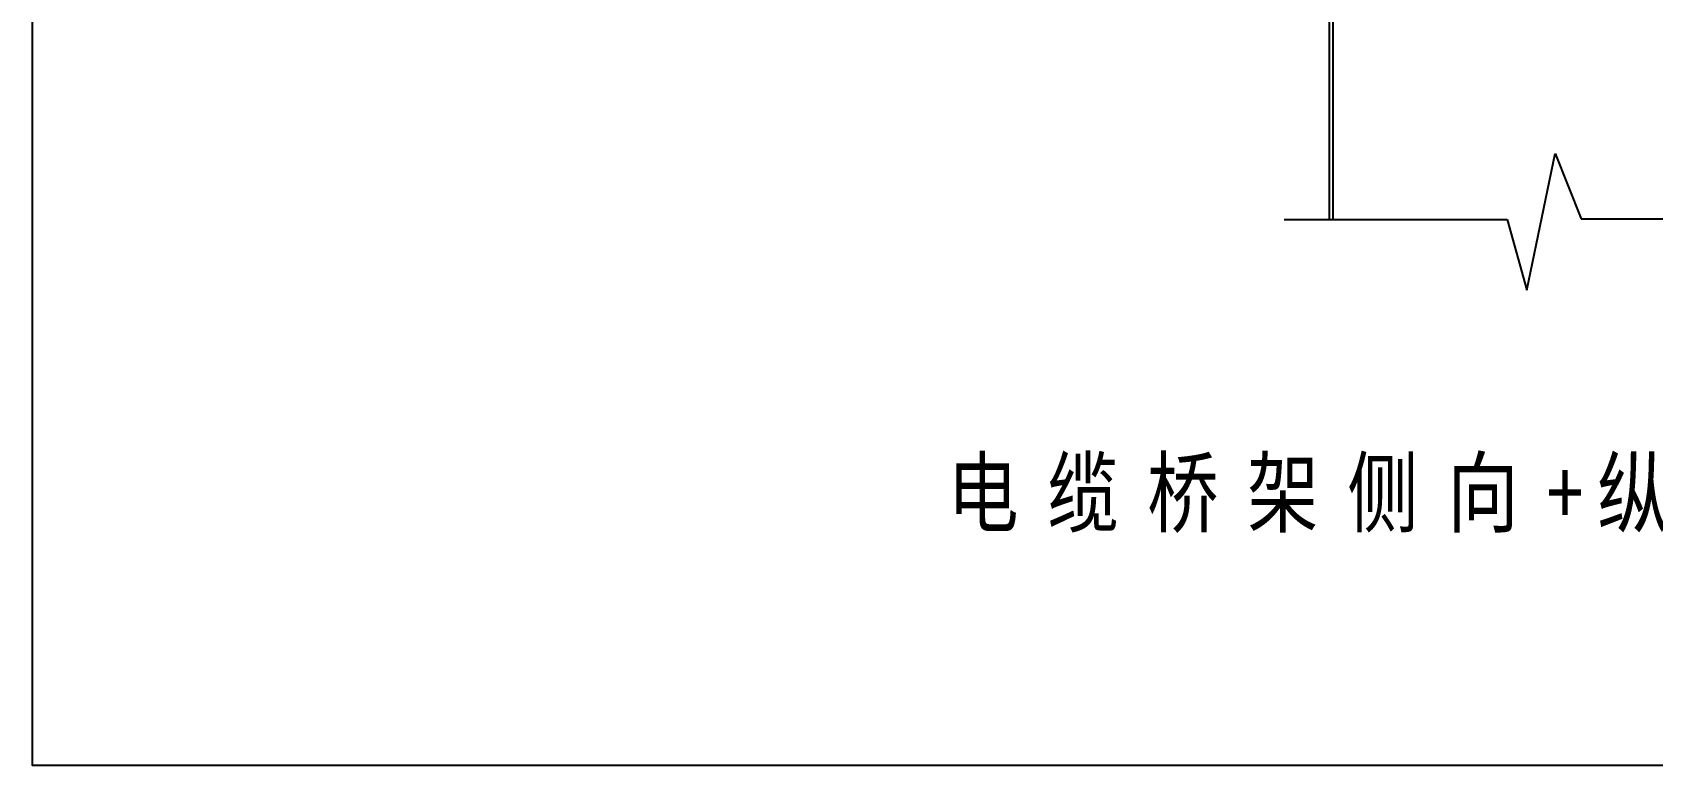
# Model space of a CAD drawing. Extents: x 185245 to 1992634, y -19957 to 755165.
# Drawn here: x 1873717 to 1879905, y 562475 to 565277 of the extents above; entities that cross this region are included whole.
import ezdxf

# ---------------------------------------------------------------- set-up
doc = ezdxf.new("R2010")
doc.units = 0
doc.header["$LTSCALE"] = 1000
doc.header["$MEASUREMENT"] = 0
doc.layers.add('11122', color=7, linetype='Continuous')
doc.styles.get("Standard").update_dxf_attribs({"font": 'gbenor.shx', "bigfont": 'gbcbig.shx'})

msp = doc.modelspace()

# ---------------------------------------------------------------- linework, layer by layer
at = {"color": 7, "linetype": 'Continuous'}
for p, q in [((1878670.1, 568204.4), (1878670.1, 564561.8)), ((1878683.7, 568204.4), (1878683.7, 564561.8)), ((1878497.8, 564561.8), (1879350.1, 564561.8)), ((1879632.3, 564564.6), (1880629.5, 564564.6))]:
    msp.add_line(p, q, dxfattribs=at)
at = {"color": 0}
for points in [[(1879425, 564292.7), (1879532.8, 564814.4)], [(1879532.8, 564814.4), (1879632.3, 564564.6)], [(1879350.1, 564561.8), (1879425, 564292.7)]]:
    msp.add_lwpolyline(points, dxfattribs=at)
at = {"layer": '11122'}
msp.add_lwpolyline([(1873716.9, 574678.2), (1886093.1, 574678.2), (1886093.1, 562474.8), (1873716.9, 562474.8)], close=True, dxfattribs=at)

# ---------------------------------------------------------------- texts
at = {"color": 4, "insert": (1877210.9, 563642.9), "char_height": 250, "width": 7049.226, "attachment_point": 1}
msp.add_mtext('{\\fSimSun|b0|i0|c134|p2;\\W0.8;\\T1.4;电缆桥架侧向+纵向抗震支吊架大样图B}', dxfattribs=at)

doc.saveas('drawing.dxf')
